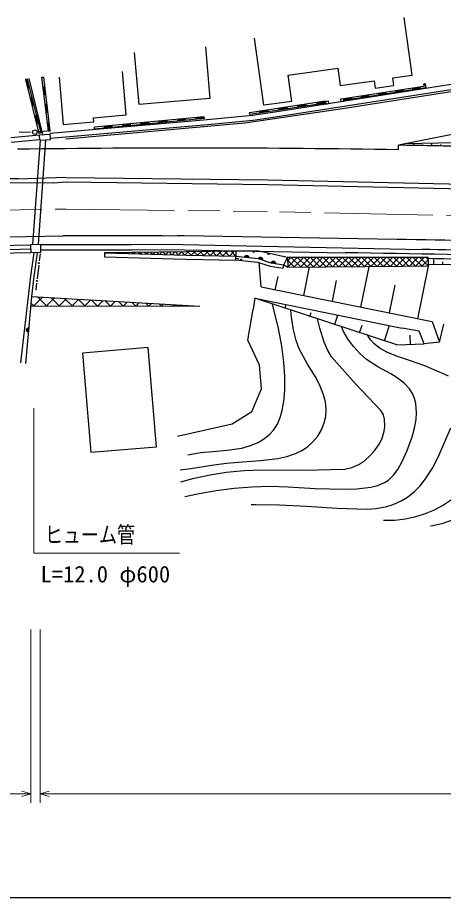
# Model space of a CAD drawing. Units: millimetres, scale not verified. Extents: x 40000 to 680000, y 20000 to 380000.
# Drawn here: x 381374 to 428544, y 205000 to 302445 of the extents above; entities that cross this region are included whole.
import ezdxf
from ezdxf.enums import TextEntityAlignment as Align

# ---------------------------------------------------------------- set-up
doc = ezdxf.new("R2010")
doc.units = ezdxf.units.MM
doc.header["$LTSCALE"] = 1000
doc.linetypes.add('CHAIN', pattern=[18.5, 12, -1.5, 3.5, -1.5])
for name, color, linetype, lineweight in [('M-BGD', 7, 'Continuous', 25), ('M-BMK', 2, 'CHAIN', 13), ('M-STR-HTXT', 7, 'Continuous', 13), ('M-TTL-BAND', 7, 'Continuous', 25)]:
    doc.layers.add(name, color=color, linetype=linetype, lineweight=lineweight)
doc.styles.add('ＭＳ ゴシック', font='')
doc.styles.get('ＭＳ ゴシック').set_extended_font_data('MS Gothic')

# ---------------------------------------------------------------- blocks, each defined once
blk = doc.blocks.new('BUHIN173')
at = {"color": 7, "linetype": 'Continuous', "lineweight": 25}
blk.add_circle((0, 0), 49.8, dxfattribs=at)
blk = doc.blocks.new('BUHIN382')
at = {"color": 7, "linetype": 'Continuous', "lineweight": 25}
blk.add_circle((0, 0), 249, dxfattribs=at)
blk = doc.blocks.new('BUHIN482')
at = {"color": 7, "linetype": 'Continuous', "lineweight": 13}
blk.add_lwpolyline([(108, -1035), (0, 0), (639, -820)], dxfattribs=at)
blk = doc.blocks.new('BUHIN492')
at = {"color": 7, "linetype": 'Continuous', "lineweight": 13}
blk.add_lwpolyline([(-108, 1035), (0, 0), (-639, 820)], dxfattribs=at)

msp = doc.modelspace()

# ---------------------------------------------------------------- hatches: boundary and pattern name
at = {"layer": 'M-BGD'}
for points in [[(382448, 295635), (382696, 294642), (382502, 294593), (382254, 295587)], [(384310, 293845), (384190, 294838), (384388, 294862), (384508, 293869)], [(424152, 294282), (423203, 294135), (423173, 294333), (424121, 294480)], [(426048, 294577), (425100, 294430), (425069, 294627), (426017, 294775)], [(382944, 293648), (383192, 292654), (382998, 292605), (382750, 293599)], [(418462, 293399), (417514, 293252), (417484, 293450), (418432, 293597)], [(420359, 293694), (419411, 293546), (419380, 293744), (420328, 293891)], [(422255, 293988), (421307, 293841), (421276, 294039), (422225, 294186)], [(384549, 291858), (384429, 292852), (384628, 292876), (384748, 291882)], [(411303, 292342), (410250, 292183), (410220, 292381), (411273, 292540)], [(413409, 292659), (412356, 292500), (412326, 292698), (413379, 292856)], [(415515, 292975), (414462, 292817), (414432, 293015), (415486, 293173)], [(383440, 291660), (383688, 290666), (383494, 290617), (383246, 291611)], [(402074, 291260), (401060, 291163), (401041, 291362), (402055, 291459)], [(409196, 292025), (408143, 291867), (408113, 292064), (409167, 292223)], [(384789, 289872), (384669, 290865), (384868, 290889), (384987, 289896)], [(391929, 290294), (390914, 290198), (390895, 290397), (391910, 290493)], [(393958, 290487), (392943, 290391), (392924, 290590), (393939, 290686)], [(395987, 290680), (394972, 290584), (394953, 290783), (395968, 290880)], [(398016, 290874), (397001, 290777), (396982, 290976), (397997, 291073)], [(400045, 291067), (399030, 290970), (399012, 291169), (400026, 291266)]]:
    msp.add_hatch(color=256, dxfattribs=at).paths.add_polyline_path(points)

# ---------------------------------------------------------------- linework, layer by layer
for p, q in [((425087, 296056), (424204, 302445)), ((408651, 292741), (407626, 300155)), ((402184, 299225), (402669, 293475)), ((394825, 292813), (394340, 298563)), ((393408, 291663), (392993, 296466)), ((442783, 297118), (410349, 292038)), ((442867, 296575), (410432, 291494)), ((411335, 296069), (416835, 296829)), ((416835, 296829), (417099, 294919)), ((382448, 295635), (382254, 295587)), ((382254, 295587), (383742, 289623)), ((382448, 295635), (383937, 289672)), ((384178, 289487), (382650, 295685)), ((384070, 295831), (384269, 295855)), ((384789, 289872), (384070, 295831)), ((384987, 289896), (384269, 295855)), ((385984, 295861), (386438, 290607)), ((411736, 293167), (411337, 296052)), ((417099, 294919), (420891, 295443)), ((439895, 295884), (417369, 292356)), ((420891, 295443), (421003, 294627)), ((422925, 295757), (425087, 296056)), ((423042, 294909), (422925, 295757)), ((426368, 294829), (417484, 293450)), ((426606, 294663), (417514, 293252)), ((421003, 294627), (423025, 294906)), ((426517, 295102), (426321, 295062)), ((426321, 295062), (426368, 294829)), ((426522, 294933), (426487, 295165)), ((426517, 295102), (426606, 294663)), ((402669, 293475), (394825, 292813)), ((417173, 293437), (417470, 293484)), ((417220, 293141), (417173, 293437)), ((417517, 293188), (417470, 293484)), ((417514, 293252), (417484, 293450)), ((417369, 292356), (406546, 290749)), ((415486, 293173), (407060, 291906)), ((415515, 292975), (407090, 291708)), ((411736, 293167), (408651, 292741)), ((415485, 293166), (415782, 293213)), ((415485, 293166), (415532, 292870)), ((415515, 292975), (415486, 293173)), ((415532, 292870), (415828, 292917)), ((415782, 293213), (415828, 292917)), ((417220, 293141), (417517, 293188)), ((389777, 291349), (393408, 291663)), ((402055, 291459), (389881, 290300)), ((402074, 291260), (402055, 291459)), ((407390, 291603), (402379, 291118)), ((407090, 291708), (407060, 291906)), ((410349, 292038), (407390, 291603)), ((410432, 291494), (407457, 291057)), ((439122, 291399), (423577, 288307)), ((402379, 291118), (384982, 289602)), ((402429, 290570), (385026, 289054)), ((386438, 290607), (389815, 290898)), ((406546, 290749), (386736, 288964)), ((389815, 290898), (389777, 291349)), ((402074, 291260), (389900, 290101)), ((407457, 291057), (402429, 290570)), ((380609, 289154), (383790, 289456)), ((382792, 289742), (381542, 289713)), ((383937, 289672), (383742, 289623)), ((383785, 289812), (385030, 289957)), ((383790, 289456), (384986, 289552)), ((383838, 288857), (383790, 289456)), ((384789, 289872), (384987, 289896)), ((385034, 288954), (384982, 289602)), ((389900, 290101), (389881, 290300)), ((380651, 288656), (383830, 288957)), ((383071, 277298), (383910, 288863)), ((383673, 277312), (384515, 288912)), ((383838, 288857), (385034, 288954)), ((429844, 288586), (424284, 288448)), ((425248, 288279), (425251, 288472)), ((427248, 288243), (427253, 288522)), ((423569, 287807), (423577, 288307)), ((424248, 288296), (424250, 288393)), ((426248, 288261), (426250, 288401)), ((428247, 288224), (428251, 288407)), ((381447, 284599), (370207, 284563)), ((386701, 284744), (381418, 284564)), ((386701, 284744), (409075, 284472)), ((385320, 284146), (377250, 284110)), ((385320, 284146), (386809, 284242)), ((386809, 284242), (409067, 283972)), ((409067, 283972), (450447, 283060)), ((409075, 284472), (447189, 283632)), ((375469, 278107), (382316, 278216)), ((382316, 278216), (386430, 278260)), ((397378, 278285), (386430, 278260)), ((397378, 278285), (399090, 278293)), ((399090, 278293), (399840, 278314)), ((399840, 278314), (423399, 277889)), ((375543, 277098), (382819, 277292)), ((382831, 276793), (375554, 276598)), ((383945, 277318), (382819, 277292)), ((382819, 277292), (382840, 276393)), ((383945, 277318), (393996, 277327)), ((383965, 276418), (383945, 277318)), ((393996, 277327), (397863, 277355)), ((393998, 276727), (397864, 276755)), ((397863, 277355), (426175, 276760)), ((397864, 276755), (417657, 276390)), ((382840, 276393), (371174, 276141)), ((383174, 276400), (382819, 273824)), ((383965, 276418), (382840, 276393)), ((383529, 276408), (383166, 273780)), ((383861, 276270), (383769, 275509)), ((383945, 276718), (393998, 276727)), ((390995, 276391), (390983, 275942)), ((390983, 275942), (400026, 275691)), ((390995, 276391), (400037, 276140)), ((400075, 276508), (391005, 276392)), ((391345, 276382), (391332, 276396)), ((391460, 276379), (391480, 276398)), ((392056, 276362), (392016, 276405)), ((392163, 276359), (392212, 276407)), ((392768, 276343), (392700, 276413)), ((392865, 276340), (392945, 276416)), ((393480, 276323), (393384, 276422)), ((393567, 276320), (393677, 276426)), ((394191, 276303), (394069, 276431)), ((394269, 276301), (394409, 276435)), ((394903, 276283), (394753, 276440)), ((394971, 276281), (395142, 276445)), ((395615, 276263), (395437, 276448)), ((395673, 276262), (395874, 276454)), ((396326, 276244), (396121, 276457)), ((396375, 276242), (396606, 276463)), ((397038, 276224), (396806, 276466)), ((397078, 276223), (397338, 276473)), ((397749, 276204), (397490, 276475)), ((397780, 276203), (398071, 276482)), ((398461, 276184), (398174, 276484)), ((398482, 276184), (398803, 276492)), ((399173, 276164), (398858, 276492)), ((399184, 276164), (399535, 276501)), ((399884, 276145), (399542, 276501)), ((399886, 276145), (400267, 276510)), ((400037, 276140), (405541, 276024)), ((405566, 276567), (400075, 276508)), ((400592, 276129), (400227, 276510)), ((400592, 276129), (400998, 276518)), ((401299, 276114), (400913, 276517)), ((401299, 276114), (401729, 276526)), ((402006, 276099), (401598, 276524)), ((402006, 276099), (402459, 276534)), ((402713, 276084), (402284, 276532)), ((402713, 276084), (403190, 276541)), ((403420, 276069), (402969, 276539)), ((403420, 276069), (403921, 276549)), ((404127, 276054), (403655, 276546)), ((404127, 276054), (404652, 276557)), ((404834, 276039), (404340, 276554)), ((404834, 276039), (405382, 276565)), ((405541, 276024), (405026, 276561)), ((405556, 276567), (405541, 276024)), ((405549, 275574), (405541, 276024)), ((405541, 276024), (408039, 275761)), ((408080, 276567), (405566, 276567)), ((405617, 275798), (405888, 275717)), ((406518, 275952), (406991, 275903)), ((406982, 275935), (406534, 275982)), ((406556, 276011), (406965, 275968)), ((406946, 276002), (406584, 276040)), ((406617, 276068), (406918, 276036)), ((406863, 276073), (406678, 276093)), ((407609, 276554), (407419, 276554)), ((407424, 276542), (407604, 276542)), ((407596, 276529), (407432, 276529)), ((407441, 276517), (407586, 276517)), ((407574, 276504), (407453, 276504)), ((407477, 276492), (407551, 276492)), ((408061, 275786), (408511, 275635)), ((411275, 275859), (408080, 276567)), ((408509, 275668), (408083, 275812)), ((408111, 275835), (408500, 275704)), ((408489, 275741), (408144, 275857)), ((408183, 275877), (408469, 275781)), ((408424, 275829), (408247, 275888)), ((409273, 276290), (409087, 276331)), ((409089, 276318), (409265, 276279)), ((409255, 276268), (409094, 276304)), ((409101, 276289), (409243, 276258)), ((409228, 276248), (409110, 276275)), ((409130, 276257), (409203, 276241)), ((410868, 275073), (411284, 275860)), ((423977, 275888), (411275, 275859)), ((411284, 275860), (411318, 274818)), ((411646, 275861), (411296, 275507)), ((412349, 275863), (411318, 274818)), ((411685, 275861), (412733, 274827)), ((413053, 275864), (412026, 274822)), ((412395, 275863), (413440, 274832)), ((413757, 275866), (412733, 274827)), ((413105, 275864), (414147, 274837)), ((414461, 275867), (413440, 274832)), ((413816, 275866), (414854, 274841)), ((415165, 275869), (414147, 274837)), ((414526, 275867), (415561, 274846)), ((415869, 275870), (414854, 274841)), ((415236, 275869), (416268, 274851)), ((416573, 275872), (415561, 274846)), ((415947, 275871), (416975, 274856)), ((417277, 275873), (416268, 274851)), ((416657, 275872), (417682, 274861)), ((417981, 275875), (416975, 274856)), ((417367, 275874), (418389, 274865)), ((418685, 275877), (417682, 274861)), ((418078, 275875), (419096, 274870)), ((419388, 275878), (418389, 274865)), ((418788, 275877), (419803, 274875)), ((420092, 275880), (419096, 274870)), ((419498, 275878), (420511, 274880)), ((420796, 275881), (419803, 274875)), ((420209, 275880), (421218, 274884)), ((421500, 275883), (420511, 274880)), ((420919, 275881), (421925, 274889)), ((422204, 275884), (421218, 274884)), ((421629, 275883), (422632, 274894)), ((422908, 275886), (421925, 274889)), ((422340, 275885), (423339, 274899)), ((423612, 275887), (422632, 274894)), ((423050, 275886), (424046, 274903)), ((424311, 275884), (423339, 274899)), ((423760, 275888), (424767, 274894)), ((426864, 275856), (423977, 275888)), ((425006, 275877), (424046, 274903)), ((424477, 275883), (425489, 274885)), ((425701, 275869), (424739, 274894)), ((425197, 275875), (426210, 274875)), ((426396, 275861), (425433, 274885)), ((425917, 275867), (426853, 274943)), ((426638, 275858), (426861, 275638)), ((426864, 275856), (426852, 274867)), ((383709, 275013), (383529, 273524)), ((400026, 275691), (405549, 275574)), ((405548, 275621), (407955, 275367)), ((407955, 275367), (409340, 274902)), ((408039, 275761), (409434, 275292)), ((408345, 272629), (408127, 275349)), ((409340, 274902), (410808, 274678)), ((409434, 275292), (410868, 275073)), ((409479, 275317), (409949, 275245)), ((409941, 275278), (409496, 275346)), ((409520, 275374), (409926, 275312)), ((409909, 275346), (409549, 275401)), ((409583, 275427), (409882, 275382)), ((409829, 275421), (409645, 275449)), ((410808, 274678), (410868, 275073)), ((410868, 275073), (411318, 274818)), ((411295, 275543), (412026, 274822)), ((411318, 274818), (424035, 274903)), ((413084, 271665), (413726, 274825)), ((419403, 270381), (420310, 274846)), ((426852, 274867), (424035, 274903)), ((425722, 269097), (426944, 275112)), ((426861, 275621), (426126, 274876)), ((436351, 274987), (426855, 275115)), ((427461, 275736), (427449, 275107)), ((428455, 275402), (428449, 275094)), ((382819, 273824), (381702, 264200)), ((383166, 273780), (382907, 271547)), ((383469, 273027), (383377, 272266)), ((409925, 272307), (410221, 273765)), ((416243, 271023), (416708, 273311)), ((408345, 272629), (423449, 269556)), ((422562, 269739), (423186, 272810)), ((382920, 271546), (382243, 264137)), ((382920, 271546), (401550, 270475)), ((383166, 270517), (384129, 271477)), ((384580, 270514), (383591, 271508)), ((384580, 270514), (385469, 271399)), ((385994, 270511), (385087, 271421)), ((385994, 270511), (386809, 271322)), ((387408, 270507), (386584, 271335)), ((387408, 270507), (388150, 271245)), ((388822, 270504), (388081, 271249)), ((388822, 270504), (389490, 271168)), ((390237, 270501), (389577, 271163)), ((390237, 270501), (390830, 271091)), ((391651, 270498), (391074, 271077)), ((391651, 270498), (392170, 271014)), ((393065, 270494), (392570, 270991)), ((393065, 270494), (393510, 270937)), ((394479, 270491), (394067, 270905)), ((407648, 271352), (407474, 270134)), ((423379, 266185), (407648, 271352)), ((407648, 271352), (423426, 268143)), ((382826, 270518), (401550, 270475)), ((383166, 270517), (382855, 270830)), ((394479, 270491), (394850, 270860)), ((395893, 270488), (395564, 270819)), ((395893, 270488), (396190, 270783)), ((397308, 270484), (397060, 270733)), ((397308, 270484), (397530, 270706)), ((398722, 270481), (398557, 270647)), ((398722, 270481), (398870, 270629)), ((400136, 270478), (400054, 270561)), ((400136, 270478), (400210, 270552)), ((406893, 266706), (407474, 270134)), ((410268, 268009), (409623, 270704)), ((410998, 270252), (411132, 270657)), ((411705, 269247), (411637, 270042)), ((411930, 267849), (411705, 269247)), ((413750, 269348), (413895, 269791)), ((414843, 268044), (414587, 269073)), ((416501, 268444), (416853, 269516)), ((423449, 269556), (427301, 268776)), ((382412, 267705), (382440, 268007)), ((382474, 268035), (382441, 267673)), ((382469, 267645), (382507, 268054)), ((382540, 268072), (382499, 267623)), ((382529, 267608), (382572, 268081)), ((410632, 266061), (410268, 268009)), ((415335, 266481), (414843, 268044)), ((417485, 267683), (417248, 268199)), ((419252, 267541), (419529, 268384)), ((422003, 266637), (422574, 268375)), ((423426, 268143), (423972, 268032)), ((425872, 267717), (423972, 268032)), ((427301, 268776), (428114, 266483)), ((428114, 266483), (428603, 268492)), ((382403, 267951), (382386, 267765)), ((412230, 266678), (411930, 267849)), ((418003, 266802), (417485, 267683)), ((420464, 266743), (420167, 267240)), ((424901, 266255), (424855, 267258)), ((426422, 266325), (425872, 267717)), ((408188, 263943), (406893, 266706)), ((410866, 264288), (410632, 266061)), ((412572, 265742), (412230, 266678)), ((415734, 265562), (415335, 266481)), ((418603, 265978), (418003, 266802)), ((420874, 266310), (420464, 266743)), ((421535, 265810), (420874, 266310)), ((423379, 266185), (426422, 266325)), ((428114, 266483), (426422, 266325)), ((395852, 265893), (388576, 265279)), ((388576, 265279), (389502, 254297)), ((396778, 254911), (395852, 265893)), ((413483, 264065), (412572, 265742)), ((416132, 264874), (415734, 265562)), ((419281, 265229), (418603, 265978)), ((420033, 264575), (419281, 265229)), ((422268, 265398), (421535, 265810)), ((423453, 264906), (422268, 265398)), ((410972, 262683), (410866, 264288)), ((418859, 261832), (416132, 264874)), ((421294, 263773), (420033, 264575)), ((424774, 264481), (423453, 264906)), ((426494, 263859), (424774, 264481)), ((408376, 261333), (408188, 263943)), ((414437, 262531), (413483, 264065)), ((422705, 263002), (421294, 263773)), ((428354, 263072), (426494, 263859)), ((410965, 261247), (410972, 262683)), ((414906, 261631), (414437, 262531)), ((423431, 262551), (422705, 263002)), ((424240, 261913), (423431, 262551)), ((429116, 262746), (428354, 263072)), ((407318, 258799), (408376, 261333)), ((410889, 260175), (410965, 261247)), ((415274, 260676), (414906, 261631)), ((421599, 258940), (418859, 261832)), ((424786, 261321), (424240, 261913)), ((425109, 260824), (424786, 261321)), ((415469, 259886), (415274, 260676)), ((425345, 260274), (425109, 260824)), ((425484, 259693), (425345, 260274)), ((410689, 258938), (410889, 260175)), ((415554, 259084), (415469, 259886)), ((425556, 258675), (425484, 259693)), ((405128, 257466), (407318, 258799)), ((410465, 258153), (410689, 258938)), ((415349, 257550), (415510, 258280)), ((415510, 258280), (415554, 259084)), ((421890, 258431), (421599, 258940)), ((422029, 257964), (421890, 258431)), ((425515, 257949), (425556, 258675)), ((399241, 256139), (405128, 257466)), ((409734, 256764), (410152, 257422)), ((410152, 257422), (410465, 258153)), ((415043, 256790), (415349, 257550)), ((422059, 257158), (422029, 257964)), ((425357, 256964), (425515, 257949)), ((408709, 255809), (409327, 256311)), ((409327, 256311), (409734, 256764)), ((414619, 256081), (415043, 256790)), ((421747, 255861), (421981, 256633)), ((421981, 256633), (422059, 257158)), ((425101, 256006), (425357, 256964)), ((427966, 253742), (429375, 257001)), ((399123, 256094), (399241, 256139)), ((407055, 254999), (408008, 255396)), ((408008, 255396), (408709, 255809)), ((413483, 254901), (414093, 255443)), ((414093, 255443), (414619, 256081)), ((420927, 254476), (421489, 255316)), ((421489, 255316), (421747, 255861)), ((424537, 254494), (425101, 256006)), ((389502, 254297), (396778, 254911)), ((401624, 254265), (403014, 254401)), ((403014, 254401), (404602, 254517)), ((404602, 254517), (406200, 254759)), ((406200, 254759), (407055, 254999)), ((412149, 254153), (412873, 254501)), ((412873, 254501), (413483, 254901)), ((420444, 253939), (420927, 254476)), ((423989, 253296), (424537, 254494)), ((400242, 254028), (401624, 254265)), ((406280, 253248), (408268, 253381)), ((408268, 253381), (410202, 253619)), ((410202, 253619), (411192, 253835)), ((411192, 253835), (412149, 254153)), ((419161, 252964), (419831, 253403)), ((419831, 253403), (420444, 253939)), ((427330, 252544), (427966, 253742)), ((399373, 252372), (400569, 252503)), ((400569, 252503), (403098, 252898)), ((403098, 252898), (404506, 253104)), ((404506, 253104), (406280, 253248)), ((413006, 252326), (417634, 252431)), ((417634, 252431), (418404, 252631)), ((418404, 252631), (419161, 252964)), ((423008, 251750), (423483, 252391)), ((423483, 252391), (423989, 253296)), ((426574, 251358), (427330, 252544)), ((399462, 251035), (400928, 251429)), ((400928, 251429), (402699, 251808)), ((402699, 251808), (404479, 252085)), ((404479, 252085), (406465, 252266)), ((406465, 252266), (408433, 252341)), ((408433, 252341), (413006, 252326)), ((422449, 251218), (423008, 251750)), ((405351, 250333), (407341, 250488)), ((407341, 250488), (409332, 250539)), ((409332, 250539), (411332, 250483)), ((411332, 250483), (414349, 250297)), ((418966, 250262), (420511, 250442)), ((420511, 250442), (421297, 250638)), ((421297, 250638), (422022, 250944)), ((422022, 250944), (422449, 251218)), ((425358, 249966), (425955, 250573)), ((425955, 250573), (426574, 251358)), ((399915, 249386), (401475, 249745)), ((401475, 249745), (403358, 250077)), ((403358, 250077), (405351, 250333)), ((414349, 250297), (417536, 250204)), ((417536, 250204), (418966, 250262)), ((424566, 249341), (425358, 249966)), ((407244, 248515), (407765, 248535)), ((407765, 248535), (410393, 248482)), ((422263, 248295), (422962, 248510)), ((422962, 248510), (423876, 248920)), ((423876, 248920), (424566, 249341)), ((428459, 248411), (429445, 249075)), ((410393, 248482), (413368, 248314)), ((413368, 248314), (416760, 248106)), ((416760, 248106), (420082, 248010)), ((420082, 248010), (421085, 248083)), ((421085, 248083), (422263, 248295)), ((426448, 247480), (427569, 247940)), ((427569, 247940), (428459, 248411)), ((421905, 246774), (423150, 246787)), ((423150, 246787), (424338, 246937)), ((424338, 246937), (425482, 247183)), ((425482, 247183), (426448, 247480)), ((428532, 246464), (429567, 246811)), ((427114, 246155), (427365, 246190)), ((427365, 246190), (428532, 246464))]:
    msp.add_line(p, q, dxfattribs=at)
for points in [[(406503, 275923), (406529, 275978), (406562, 276023), (406617, 276073), (406674, 276097), (406735, 276109), (406812, 276101), (406868, 276076), (406920, 276041), (406963, 275981), (406987, 275929), (407000, 275870)], [(407614, 276567), (407606, 276544), (407594, 276524), (407575, 276502), (407553, 276490), (407529, 276483), (407498, 276483), (407475, 276490), (407453, 276502), (407433, 276524), (407421, 276544), (407414, 276567)], [(408039, 275760), (408076, 275809), (408119, 275846), (408183, 275882), (408245, 275893), (408306, 275892), (408380, 275868), (408430, 275831), (408472, 275785), (408501, 275717), (408514, 275662), (408513, 275601)], [(409280, 276301), (409267, 276280), (409252, 276264), (409228, 276246), (409204, 276239), (409180, 276237), (409149, 276244), (409128, 276256), (409109, 276273), (409095, 276298), (409087, 276320), (409085, 276344)], [(409462, 275288), (409491, 275341), (409526, 275385), (409583, 275432), (409642, 275454), (409703, 275463), (409779, 275452), (409835, 275424), (409884, 275386), (409924, 275325), (409947, 275272), (409957, 275212)], [(382559, 267593), (382503, 267618), (382457, 267651), (382407, 267705), (382382, 267762), (382369, 267822), (382376, 267899), (382400, 267956), (382435, 268008), (382494, 268052), (382545, 268077), (382604, 268091)]]:
    msp.add_lwpolyline(points, close=True, dxfattribs=at)
msp.add_circle((406127, 275645), 49.8, dxfattribs=at)
for centre, radius, start, end in [((400468, -1119000), 1406993, 89.05923, 90.77756), ((400653, -1119007), 1407501, 88.77478, 89.0668), ((400659, -1119006), 1397075, 88.37289, 89.06702), ((400657, -1119006), 1396000, 88.37283, 88.95261), ((400657, -1119006), 1395500, 88.37283, 89.30203), ((400659, -1119006), 1395000, 88.37289, 88.92371)]:
    msp.add_arc(centre, radius, start, end, dxfattribs=at)
at = {"layer": 'M-BMK'}
for p, q in [((372052, 281025), (386772, 281243)), ((386772, 281243), (409015, 280972)), ((464363, 279752), (409015, 280972))]:
    msp.add_line(p, q, dxfattribs=at)
at = {"layer": 'M-STR-HTXT'}
for p, q in [((383174, 259204), (383174, 243121)), ((383174, 243121), (399320, 243121)), ((382831, 215469), (382831, 234668)), ((383861, 234668), (383861, 215469)), ((255369, 216469), (382831, 216469)), ((383861, 216469), (571255, 216469))]:
    msp.add_line(p, q, dxfattribs=at)
at = {"layer": 'M-TTL-BAND'}
msp.add_line((40000, 205000), (579000, 205000), dxfattribs=at)

# ---------------------------------------------------------------- block references
at = {"layer": 'M-BGD', "rotation": 68}
for name, p in [('BUHIN382', (383292, 289754)), ('BUHIN173', (383739, 275261)), ('BUHIN173', (383499, 273276))]:
    msp.add_blockref(name, p, dxfattribs=at)
at = {"layer": 'M-STR-HTXT', "rotation": 68}
for name, p in [('BUHIN492', (382831, 216469)), ('BUHIN482', (383861, 216469))]:
    msp.add_blockref(name, p, dxfattribs=at)

# ---------------------------------------------------------------- texts
at = {"layer": 'M-STR-HTXT', "style": 'ＭＳ ゴシック', "width": 0.8}
msp.add_text('ヒューム管', height=1833, dxfattribs=at).set_placement((384387, 243712), align=Align.BOTTOM_LEFT)
at = {"layer": 'M-STR-HTXT', "style": 'ＭＳ ゴシック'}
msp.add_text('L=12.0 φ600', height=1833, dxfattribs=at).set_placement((383914, 239337), align=Align.BOTTOM_LEFT)

doc.saveas('drawing.dxf')
